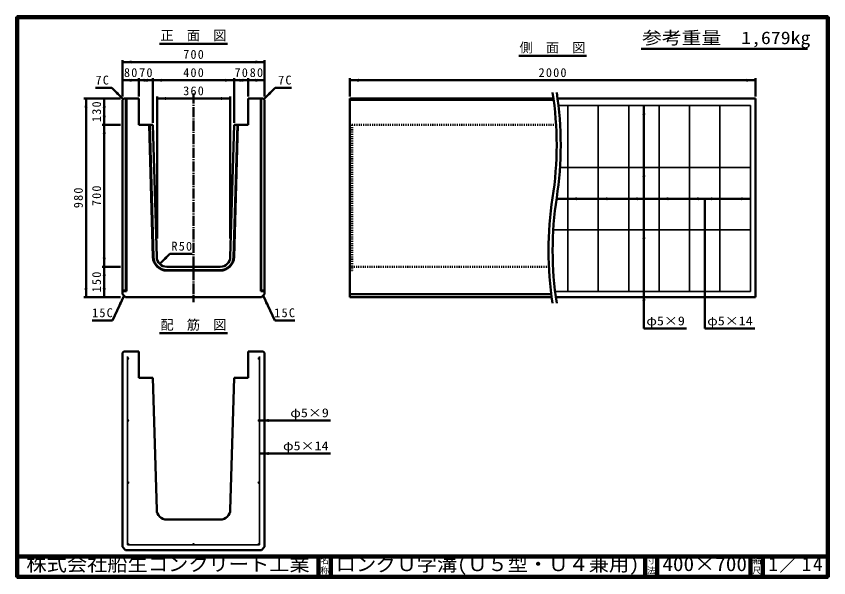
# Model space of a CAD drawing. Units: millimetres, scale not verified. Extents: x 100 to 4105, y 100 to 2870.
import ezdxf
from ezdxf.enums import TextEntityAlignment as Align

# ---------------------------------------------------------------- set-up
doc = ezdxf.new("R2010")
doc.units = ezdxf.units.MM
doc.header["$LTSCALE"] = 5
doc.linetypes.add('USER1', pattern=[13.4, 10, -1.2, 1, -1.2])
doc.linetypes.add('USER2', pattern=[2.2, 1, -1.2])
doc.layers.add('V-nasSTD', color=7, linetype='Continuous', lineweight=50)
doc.styles.add('ＭＳ ゴシック', font='')
doc.styles.get('ＭＳ ゴシック').set_extended_font_data('MS Gothic')

msp = doc.modelspace()

# ---------------------------------------------------------------- hatches: boundary and pattern name
at = {"layer": 'V-nasSTD'}
for points in [[(668.846, 2651.605), (623.846, 2644.105), (668.846, 2636.605)], [(1278.846, 2636.605), (1323.846, 2644.105), (1278.846, 2651.605)], [(668.846, 2561.605), (623.846, 2554.105), (668.846, 2546.605)], [(658.846, 2546.605), (703.846, 2554.105), (658.846, 2561.605)], [(748.846, 2561.605), (703.846, 2554.105), (748.846, 2546.605)], [(728.846, 2546.605), (773.846, 2554.105), (728.846, 2561.605)], [(818.846, 2561.605), (773.846, 2554.105), (818.846, 2546.605)], [(1128.846, 2546.605), (1173.846, 2554.105), (1128.846, 2561.605)], [(1218.846, 2561.605), (1173.846, 2554.105), (1218.846, 2546.605)], [(1198.846, 2546.605), (1243.846, 2554.105), (1198.846, 2561.605)], [(1288.846, 2561.605), (1243.846, 2554.105), (1288.846, 2546.605)], [(1278.846, 2546.605), (1323.846, 2554.105), (1278.846, 2561.605)], [(1788.846, 2561.605), (1743.846, 2554.105), (1788.846, 2546.605)], [(3698.846, 2546.605), (3743.846, 2554.105), (3698.846, 2561.605)], [(600.829, 2497.728), (627.346, 2460.605), (590.223, 2487.121)], [(1346.862, 2497.728), (1320.346, 2460.605), (1357.469, 2487.121)], [(436.346, 2419.105), (443.846, 2464.105), (451.346, 2419.105)], [(526.346, 2419.105), (533.846, 2464.105), (541.346, 2419.105)], [(838.845, 2471.605), (793.845, 2464.105), (838.845, 2456.605)], [(1108.845, 2456.605), (1153.845, 2464.105), (1108.845, 2471.605)], [(3186.346, 2384.105), (3193.846, 2429.105), (3201.346, 2384.105)], [(541.346, 2379.105), (533.846, 2334.105), (526.346, 2379.105)], [(526.346, 2289.105), (533.846, 2334.105), (541.346, 2289.105)], [(3186.346, 2078.105), (3193.846, 2123.105), (3201.346, 2078.105)], [(2863.846, 1962.105), (2818.846, 1969.605), (2863.846, 1977.105)], [(3013.846, 1962.105), (2968.846, 1969.605), (3013.846, 1977.105)], [(3163.846, 1962.105), (3118.846, 1969.605), (3163.846, 1977.105)], [(3313.846, 1962.105), (3268.846, 1969.605), (3313.846, 1977.105)], [(3463.846, 1962.105), (3418.846, 1969.605), (3463.846, 1977.105)], [(3523.846, 1977.105), (3568.846, 1969.605), (3523.846, 1962.105)], [(3673.846, 1977.105), (3718.846, 1969.605), (3673.846, 1962.105)], [(3186.346, 1771.105), (3193.846, 1816.105), (3201.346, 1771.105)], [(834.107, 1685.371), (807.591, 1648.248), (844.714, 1674.765)], [(541.346, 1679.105), (533.846, 1634.105), (526.346, 1679.105)], [(526.346, 1589.105), (533.846, 1634.105), (541.346, 1589.105)], [(451.346, 1529.105), (443.846, 1484.105), (436.346, 1529.105)], [(541.346, 1529.105), (533.846, 1484.105), (526.346, 1529.105)], [(631.346, 1491.605), (605.384, 1454.092), (618.954, 1447.699)], [(1316.346, 1491.605), (1342.308, 1454.092), (1328.738, 1447.699)], [(3186.346, 1467.105), (3193.846, 1512.105), (3201.346, 1467.105)], [(648.846, 1181.869, 1), (654.846, 1181.869, 1)], [(1298.846, 1181.869, 1), (1292.846, 1181.869, 1)], [(1343.846, 883.369), (1298.846, 875.869), (1343.846, 868.369)], [(648.846, 875.869, 1), (654.846, 875.869, 1)], [(1298.846, 875.869, 1), (1292.846, 875.869, 1)], [(1343.846, 720.295), (1298.846, 712.795), (1343.846, 705.295)], [(648.846, 568.869, 1), (654.846, 568.869, 1)], [(1298.846, 568.869, 1), (1292.846, 568.869, 1)], [(651.846, 261.869, 0.66818), (653.967, 266.99, 0.66818), (648.846, 264.869, 0.41421)], [(973.846, 261.869, 1), (973.846, 267.869, 1)], [(1295.846, 261.869, 0.41421), (1298.846, 264.869, 0.66818), (1293.724, 266.99, 0.66818)]]:
    msp.add_hatch(color=256, dxfattribs=at).paths.add_polyline_path(points)

# ---------------------------------------------------------------- linework, layer by layer
at = {"layer": 'V-nasSTD', "lineweight": 100}
for p, q in [((105, 2865), (105, 105)), ((4100, 2865), (105, 2865)), ((4100, 105), (4100, 2865)), ((105, 205), (4100, 205)), ((1590, 205), (1590, 105)), ((1650, 205), (1650, 105)), ((3200, 205), (3200, 105)), ((3260, 205), (3260, 105)), ((3720, 205), (3720, 105)), ((3780, 205), (3780, 105)), ((105, 105), (4100, 105))]:
    msp.add_line(p, q, dxfattribs=at)
at = {"layer": 'V-nasSTD'}
for p, q in [((806.846, 2734.105), (1140.846, 2734.105)), ((3180.536, 2709.753), (4000.536, 2709.753)), ((623.846, 2654.105), (623.846, 2474.105)), ((1323.846, 2644.105), (623.846, 2644.105)), ((1323.846, 2654.105), (1323.846, 2474.105)), ((2576.846, 2674.105), (2910.846, 2674.105)), ((703.846, 2564.105), (703.846, 2474.105)), ((773.846, 2564.105), (773.846, 2344.105)), ((1173.846, 2564.105), (1173.846, 2344.105)), ((1243.846, 2564.105), (1243.846, 2474.105)), ((1743.846, 2564.105), (1743.846, 2474.105)), ((3743.846, 2564.105), (3743.846, 2474.105)), ((703.846, 2554.105), (623.846, 2554.105)), ((773.846, 2554.105), (703.846, 2554.105)), ((1173.846, 2554.105), (773.846, 2554.105)), ((1243.846, 2554.105), (1173.846, 2554.105)), ((1323.846, 2554.105), (1243.846, 2554.105)), ((3743.846, 2554.105), (1743.846, 2554.105)), ((490.777, 2517.173), (570.777, 2517.173)), ((627.346, 2460.605), (570.777, 2517.173)), ((1320.346, 2460.605), (1376.914, 2517.173)), ((1376.914, 2517.173), (1456.914, 2517.173)), ((613.846, 2464.105), (433.846, 2464.105)), ((443.846, 2464.105), (443.846, 1484.105)), ((533.846, 2464.105), (533.846, 2334.105)), ((623.846, 2457.105), (630.846, 2464.105)), ((623.846, 2457.105), (623.846, 1499.105)), ((630.846, 2464.105), (703.846, 2464.105)), ((639.846, 2464.105), (639.846, 1517.105)), ((642.846, 2464.105), (642.846, 1514.105)), ((703.846, 2464.105), (703.846, 2334.105)), ((793.845, 2474.105), (793.845, 1774.105)), ((793.845, 2464.105), (1153.845, 2464.105)), ((1153.845, 2474.105), (1153.845, 1774.105)), ((1316.846, 2464.105), (1243.846, 2464.105)), ((1243.846, 2464.105), (1243.846, 2334.105)), ((1304.846, 1514.105), (1304.846, 2464.105)), ((1307.846, 1517.105), (1307.846, 2464.105)), ((1316.846, 2464.105), (1323.846, 2457.105)), ((1323.846, 1499.105), (1323.846, 2457.105)), ((1743.846, 2464.105), (1743.846, 1484.105)), ((2748.215, 2464.105), (1743.846, 2464.105)), ((1743.846, 2457.105), (2749.156, 2457.105)), ((2768.215, 2464.105), (3743.846, 2464.105)), ((3743.846, 1484.105), (3743.846, 2464.105)), ((3193.846, 2429.105), (3193.846, 1329.105)), ((613.846, 2334.105), (523.846, 2334.105)), ((533.846, 2334.105), (533.846, 1634.105)), ((773.846, 2334.105), (703.846, 2334.105)), ((754.838, 2334.105), (773.466, 1682.134)), ((757.839, 2334.105), (776.464, 1682.22)), ((773.846, 2334.105), (792.458, 1682.677)), ((1173.846, 2334.105), (1155.234, 1682.677)), ((1189.852, 2334.105), (1171.227, 1682.22)), ((1243.846, 2334.105), (1173.846, 2334.105)), ((1192.853, 2334.105), (1174.226, 1682.134)), ((2763.155, 1969.605), (3718.846, 1969.605)), ((3493.846, 1969.605), (3493.846, 1329.105)), ((807.591, 1648.248), (857.088, 1697.746)), ((857.088, 1697.746), (967.088, 1697.746)), ((613.846, 1634.105), (523.846, 1634.105)), ((533.846, 1634.105), (533.846, 1484.105)), ((842.438, 1634.105), (1105.254, 1634.105)), ((842.438, 1618.105), (1105.254, 1618.105)), ((842.438, 1615.105), (1105.254, 1615.105)), ((613.846, 1484.105), (433.846, 1484.105)), ((573.777, 1369.397), (631.346, 1491.605)), ((623.846, 1517.105), (639.846, 1517.105)), ((623.846, 1514.105), (642.846, 1514.105)), ((623.846, 1499.105), (638.846, 1484.105)), ((638.846, 1484.105), (1308.846, 1484.105)), ((639.846, 1517.105), (642.846, 1514.105)), ((1307.846, 1517.105), (1304.846, 1514.105)), ((1304.846, 1514.105), (1323.846, 1514.105)), ((1307.846, 1517.105), (1323.846, 1517.105)), ((1308.846, 1484.105), (1323.846, 1499.105)), ((1373.914, 1369.397), (1316.346, 1491.605)), ((2737.496, 1499.105), (1743.846, 1499.105)), ((2739.476, 1484.105), (1743.846, 1484.105)), ((3743.846, 1484.105), (2759.476, 1484.105)), ((473.777, 1369.397), (573.777, 1369.397)), ((1373.914, 1369.397), (1473.914, 1369.397)), ((3193.846, 1329.105), (3403.846, 1329.105)), ((3493.846, 1329.105), (3739.846, 1329.105)), ((806.846, 1306.869), (1140.846, 1306.869)), ((623.846, 1209.869), (630.846, 1216.869)), ((623.846, 1209.869), (623.846, 251.869)), ((630.846, 1216.869), (703.846, 1216.869)), ((703.846, 1216.869), (703.846, 1086.869)), ((1316.846, 1216.869), (1243.846, 1216.869)), ((1243.846, 1216.869), (1243.846, 1086.869)), ((1316.846, 1216.869), (1323.846, 1209.869)), ((1323.846, 251.869), (1323.846, 1209.869)), ((773.846, 1086.869), (703.846, 1086.869)), ((773.846, 1086.869), (792.458, 435.441)), ((1173.846, 1086.869), (1155.234, 435.441)), ((1243.846, 1086.869), (1173.846, 1086.869)), ((1298.846, 875.869), (1648.846, 875.869)), ((1298.846, 712.795), (1648.846, 712.795)), ((842.438, 386.869), (1105.254, 386.869)), ((623.846, 251.869), (638.846, 236.869)), ((1308.846, 236.869), (1323.846, 251.869)), ((638.846, 236.869), (1308.846, 236.869))]:
    msp.add_line(p, q, dxfattribs=at)
at = {"layer": 'V-nasSTD', "linetype": 'USER1'}
msp.add_line((973.846, 2489.105), (973.846, 1459.105), dxfattribs=at)
at = {"layer": 'V-nasSTD', "lineweight": 35}
for p, q in [((2772.625, 2429.105), (3718.846, 2429.105)), ((2818.846, 2429.105), (2818.846, 1512.105)), ((2968.846, 2429.105), (2968.846, 1512.105)), ((3118.846, 2429.105), (3118.846, 1512.105)), ((3268.846, 2429.105), (3268.846, 1512.105)), ((3418.846, 2429.105), (3418.846, 1512.105)), ((3568.846, 2429.105), (3568.846, 1512.105)), ((3718.846, 2429.105), (3718.846, 1512.105)), ((3718.846, 2123.105), (2780.218, 2123.105)), ((2746.908, 1816.105), (3718.846, 1816.105)), ((2755.89, 1512.105), (3718.846, 1512.105)), ((648.846, 1191.869), (648.846, 261.869)), ((1298.846, 1191.869), (1298.846, 261.869)), ((648.846, 261.869), (1298.846, 261.869))]:
    msp.add_line(p, q, dxfattribs=at)
at = {"layer": 'V-nasSTD', "linetype": 'USER2'}
for p, q in [((2760.902, 2334.105), (1743.846, 2334.105)), ((1756.346, 2334.105), (1756.346, 1615.105)), ((2725.729, 1634.105), (1743.846, 1634.105)), ((1743.846, 1615.105), (1756.346, 1615.105))]:
    msp.add_line(p, q, dxfattribs=at)
at = {"layer": 'V-nasSTD', "lineweight": 13}
msp.add_lwpolyline([(100, 100), (100, 2870), (4105, 2870), (4105, 100)], close=True, dxfattribs=at)
at = {"layer": 'V-nasSTD', "lineweight": 35}
for centre in [(651.846, 1181.869), (1295.846, 1181.869), (651.846, 875.869), (1295.846, 875.869), (651.846, 568.869), (1295.846, 568.869), (651.846, 264.869), (973.846, 264.869), (1295.846, 264.869)]:
    msp.add_circle(centre, 3, dxfattribs=at)
at = {"layer": 'V-nasSTD'}
for centre, radius, start, end in [((1063.846, 2234.105), 1700, 351.20259, 8.79741), ((1083.846, 2234.105), 1700, 351.20259, 8.79741), ((4423.846, 1714.105), 1700, 171.20259, 188.79741), ((4443.846, 1714.105), 1700, 171.20259, 188.79741), ((842.438, 1684.105), 69, 181.63658, 270), ((842.438, 1684.105), 66, 181.63658, 270), ((842.438, 1684.105), 50, 181.63658, 270), ((1105.254, 1684.105), 50, 270, 358.36342), ((1105.254, 1684.105), 66, 270, 358.36342), ((1105.254, 1684.105), 69, 270, 358.36342), ((842.438, 436.869), 50, 181.63658, 270), ((1105.254, 436.869), 50, 270, 358.36342)]:
    msp.add_arc(centre, radius, start, end, dxfattribs=at)

# ---------------------------------------------------------------- texts
at = {"layer": 'V-nasSTD', "style": 'ＭＳ ゴシック'}
for s, height, width, p in [('参考重量\u30001,679kg', 62.32, 1.15, (3184.536, 2794.753)), ('φ5×9', 43.99, 1.15, (3205.846, 1389.105)), ('φ5×14', 43.99, 1.15, (3505.846, 1389.105)), ('φ5×9', 43.99, 1.15, (1450.846, 935.869)), ('φ5×14', 43.99, 1.15, (1414.846, 772.795)), ('株式会社船生コンクリート工業', 69.65, 1.05, (150, 202.5)), ('ロングＵ字溝(Ｕ５型・Ｕ４兼用)', 69.65, 1.05, (1675, 202.5)), ('400×700', 69.65, 1.1, (3285, 202.5))]:
    msp.add_text(s, height=height, dxfattribs=dict(at, width=width)).set_placement(p, align=Align.TOP_LEFT)
for s, height, p in [('正\u3000面\u3000図', 47.65, (810.842, 2799.105)), ('側\u3000面\u3000図', 47.65, (2580.842, 2739.105)), ('配\u3000筋\u3000図', 47.65, (810.842, 1371.869)), ('名', 30.79, (1598.982, 200.999)), ('寸', 30.79, (3208.982, 200.999)), ('縮', 30.79, (3728.982, 200.999)), ('称', 30.79, (1598.976, 151.01)), ('法', 30.79, (3208.976, 151.01)), ('尺', 30.79, (3728.976, 151.01))]:
    msp.add_text(s, height=height, dxfattribs=at).set_placement(p, align=Align.TOP_LEFT)
at = {"layer": 'V-nasSTD', "attachment_point": 1, "style": 'ＭＳ ゴシック'}
for s, insert, char_height in [('\\T1.2;700', (922.859, 2704.105), 43.99), ('\\T1.2;80', (630.846, 2614.105), 43.99), ('\\T1.2;70', (705.846, 2614.105), 43.99), ('\\T1.2;400', (922.859, 2614.105), 43.99), ('\\T1.2;70', (1175.846, 2614.105), 43.99), ('\\T1.2;80', (1250.846, 2614.105), 43.99), ('\\T1.2;2000', (2674.74, 2614.105), 43.99), ('\\T1.2;7C', (490.777, 2577.173), 43.99), ('\\T1.2;7C', (1390.914, 2577.173), 43.99), ('\\T1.2;360', (922.859, 2524.105), 43.99), ('\\T1.2;R50', (865.088, 1757.746), 43.99), ('\\T1.2;15C', (473.777, 1429.397), 43.99), ('\\T1.2;15C', (1371.914, 1429.397), 43.99), ('\\T1.16;1／14', (3807.033, 202.582), 69.65)]:
    msp.add_mtext(s, dxfattribs=dict(at, insert=insert, char_height=char_height))
at = {"layer": 'V-nasSTD', "char_height": 43.99, "attachment_point": 1, "rotation": 90, "style": 'ＭＳ ゴシック'}
for s, insert in [('\\T1.2;130', (473.846, 2348.118)), ('\\T1.2;980', (383.846, 1923.118)), ('\\T1.2;700', (473.846, 1933.118)), ('\\T1.2;150', (473.846, 1508.118))]:
    msp.add_mtext(s, dxfattribs=dict(at, insert=insert))

doc.saveas('drawing.dxf')
